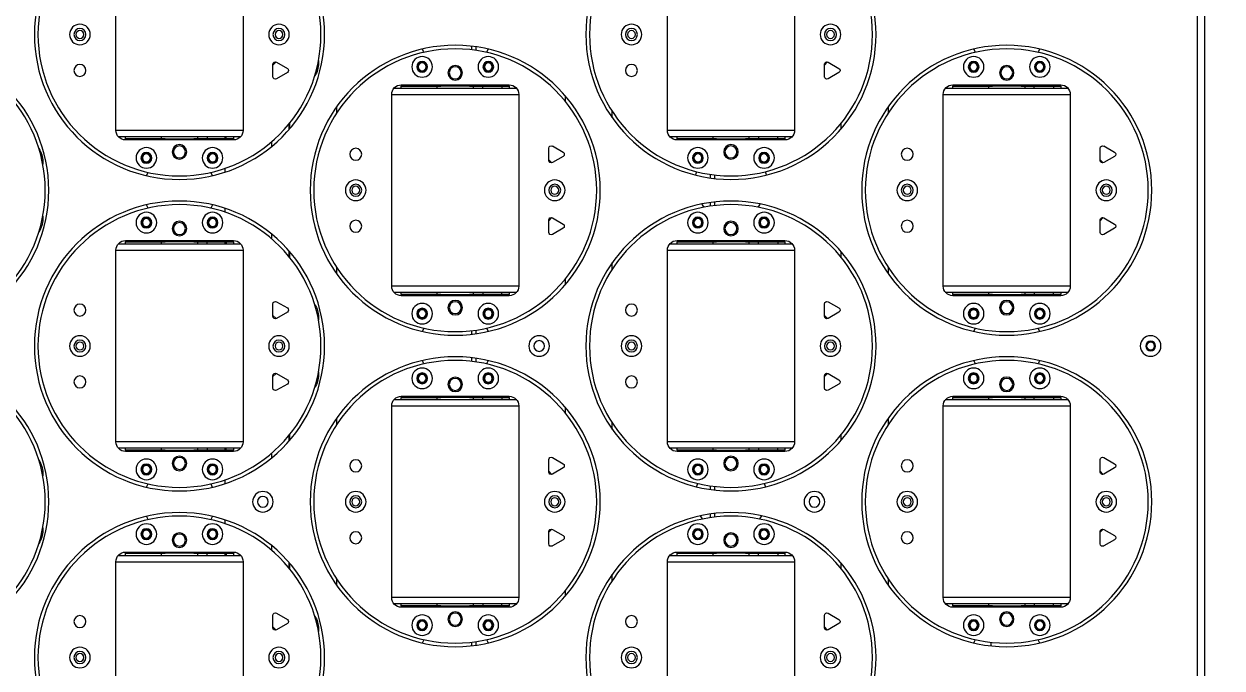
# Model space of a CAD drawing. Header units: millimetres. Extents: x 845401 to 948039, y 511594 to 550263.
# Drawn here: x 904282.8 to 904782.4, y 531677.4 to 531946.2 of the extents above; entities that cross this region are included whole.
import ezdxf

# ---------------------------------------------------------------- set-up
doc = ezdxf.new("R2010")
doc.units = ezdxf.units.MM
doc.layers.add('00', color=7, linetype='Continuous')
doc.layers.add('A-剖-0.10mm.......SECT-L01', color=255, linetype='Continuous', lineweight=18)
doc.layers.add('物流设备', color=7, linetype='Continuous', lineweight=5)

# ---------------------------------------------------------------- blocks, each defined once
blk = doc.blocks.new('*U100543')
at = {"color": 1}
blk.add_lwpolyline([(0, -630), (3500, -630), (3500, 630), (0, 630)], close=True, dxfattribs=at)
at = {"color": 4}
blk.add_lwpolyline([(0, -600), (3500, -600), (3500, 600), (0, 600)], close=True, dxfattribs=at)
for tag, p in [('设备编号', (485.24, 55.29)), ('设备高度', (489.75, -155.56))]:
    blk.add_attdef(tag, p, '', height=100)
at = {"flags": 1}
blk.add_attdef('设备类型', (12864.65, -37.08), '', height=100, dxfattribs=at)
blk = doc.blocks.new('1260包胶摆轮')
at = {"color": 7, "linetype": 'Continuous', "lineweight": 25}
for p, q in [((4843148.78, 877889.9), (4843148.78, 879143.7)), ((4843151.88, 877890.51), (4843151.88, 879143.09)), ((4842697.88, 878816.8), (4842697.88, 878736.8)), ((4842750.88, 878736.8), (4842750.88, 878816.8)), ((4842927.88, 878816.8), (4842927.88, 878736.8)), ((4842980.88, 878736.8), (4842980.88, 878816.8)), ((4842846.16, 878770.41), (4842846.16, 878771.92)), ((4843062.88, 878771.95), (4843062.88, 878770.44)), ((4842763.38, 878764.05), (4842764.64, 878765.36)), ((4842763.38, 878764.4), (4842763.38, 878759.2)), ((4842769.38, 878762.66), (4842764.88, 878765.26)), ((4842782.38, 878764.8), (4842782.38, 878765.96)), ((4842993.38, 878764.05), (4842994.64, 878765.36)), ((4842993.38, 878764.4), (4842993.38, 878759.2)), ((4842999.38, 878762.66), (4842994.88, 878765.26)), ((4842764.88, 878758.33), (4842769.38, 878760.93)), ((4842994.88, 878758.33), (4842999.38, 878760.93)), ((4842813.76, 878754.3), (4842865.01, 878754.3)), ((4842861.88, 878755.8), (4842816.88, 878755.8)), ((4842816.88, 878755.3), (4842816.88, 878755.8)), ((4842831.63, 878755.3), (4842816.88, 878755.3)), ((4842816.88, 878755.3), (4842816.88, 878754.3)), ((4842831.63, 878755.8), (4842831.63, 878755.3)), ((4842832.22, 878755.3), (4842831.63, 878755.3)), ((4842831.88, 878755.3), (4842831.88, 878754.3)), ((4842832.8, 878755.3), (4842832.22, 878755.3)), ((4842833.38, 878755.3), (4842832.8, 878755.3)), ((4842833.38, 878755.8), (4842833.38, 878755.3)), ((4842833.38, 878755.3), (4842845.38, 878755.3)), ((4842845.38, 878755.3), (4842845.38, 878755.8)), ((4842845.97, 878755.3), (4842845.38, 878755.3)), ((4842846.55, 878755.3), (4842845.97, 878755.3)), ((4842847.13, 878755.3), (4842846.55, 878755.3)), ((4842846.88, 878754.3), (4842846.88, 878755.3)), ((4842847.13, 878755.3), (4842847.13, 878755.8)), ((4842861.88, 878755.3), (4842847.13, 878755.3)), ((4842850.88, 878754.3), (4842850.88, 878755.3)), ((4842858.88, 878755.3), (4842858.88, 878754.3)), ((4842861.88, 878755.8), (4842861.88, 878755.3)), ((4842861.88, 878754.3), (4842861.88, 878755.3)), ((4843043.76, 878754.3), (4843095.01, 878754.3)), ((4843091.88, 878755.8), (4843046.88, 878755.8)), ((4843046.88, 878755.3), (4843046.88, 878755.8)), ((4843061.63, 878755.3), (4843046.88, 878755.3)), ((4843046.88, 878755.3), (4843046.88, 878754.3)), ((4843061.63, 878755.8), (4843061.63, 878755.3)), ((4843062.22, 878755.3), (4843061.63, 878755.3)), ((4843061.88, 878755.3), (4843061.88, 878754.3)), ((4843062.8, 878755.3), (4843062.22, 878755.3)), ((4843063.38, 878755.3), (4843062.8, 878755.3)), ((4843063.38, 878755.8), (4843063.38, 878755.3)), ((4843063.38, 878755.3), (4843075.38, 878755.3)), ((4843075.38, 878755.3), (4843075.38, 878755.8)), ((4843075.97, 878755.3), (4843075.38, 878755.3)), ((4843076.55, 878755.3), (4843075.97, 878755.3)), ((4843077.13, 878755.3), (4843076.55, 878755.3)), ((4843076.88, 878754.3), (4843076.88, 878755.3)), ((4843077.13, 878755.3), (4843077.13, 878755.8)), ((4843091.88, 878755.3), (4843077.13, 878755.3)), ((4843080.88, 878754.3), (4843080.88, 878755.3)), ((4843088.88, 878755.3), (4843088.88, 878754.3)), ((4843091.88, 878755.8), (4843091.88, 878755.3)), ((4843091.88, 878754.3), (4843091.88, 878755.3)), ((4842812.88, 878751.8), (4842812.88, 878671.8)), ((4842865.88, 878671.8), (4842865.88, 878751.8)), ((4842885.38, 878751.1), (4842885.38, 878748.74)), ((4843042.88, 878751.8), (4843042.88, 878671.8)), ((4843095.88, 878671.8), (4843095.88, 878751.8)), ((4842789.88, 878743.9), (4842789.88, 878746.58)), ((4842904.88, 878744.69), (4842904.88, 878742.01)), ((4843019.88, 878743.9), (4843019.88, 878746.58)), ((4842770.38, 878739.85), (4842770.38, 878737.5)), ((4843000.38, 878739.85), (4843000.38, 878737.5)), ((4842750.01, 878734.3), (4842698.76, 878734.3)), ((4842701.88, 878734.3), (4842701.88, 878733.3)), ((4842701.88, 878733.3), (4842716.63, 878733.3)), ((4842701.88, 878732.8), (4842701.88, 878733.3)), ((4842716.63, 878733.3), (4842716.63, 878732.8)), ((4842716.63, 878733.3), (4842717.22, 878733.3)), ((4842716.88, 878734.3), (4842716.88, 878733.3)), ((4842717.22, 878733.3), (4842717.8, 878733.3)), ((4842717.8, 878733.3), (4842718.38, 878733.3)), ((4842730.38, 878733.3), (4842718.38, 878733.3)), ((4842718.38, 878733.3), (4842718.38, 878732.8)), ((4842730.38, 878732.8), (4842730.38, 878733.3)), ((4842730.38, 878733.3), (4842730.97, 878733.3)), ((4842730.97, 878733.3), (4842731.55, 878733.3)), ((4842731.55, 878733.3), (4842732.13, 878733.3)), ((4842731.88, 878733.3), (4842731.88, 878734.3)), ((4842732.13, 878732.8), (4842732.13, 878733.3)), ((4842732.13, 878733.3), (4842746.88, 878733.3)), ((4842735.88, 878734.3), (4842735.88, 878733.3)), ((4842743.38, 878734.3), (4842743.38, 878733.3)), ((4842743.88, 878733.3), (4842743.88, 878734.3)), ((4842746.88, 878733.3), (4842746.88, 878734.3)), ((4842746.88, 878733.3), (4842746.88, 878732.8)), ((4842980.01, 878734.3), (4842928.76, 878734.3)), ((4842931.88, 878734.3), (4842931.88, 878733.3)), ((4842931.88, 878732.8), (4842931.88, 878733.3)), ((4842931.88, 878733.3), (4842946.63, 878733.3)), ((4842946.63, 878733.3), (4842946.63, 878732.8)), ((4842946.63, 878733.3), (4842947.22, 878733.3)), ((4842946.88, 878734.3), (4842946.88, 878733.3)), ((4842947.22, 878733.3), (4842947.8, 878733.3)), ((4842947.8, 878733.3), (4842948.38, 878733.3)), ((4842960.38, 878733.3), (4842948.38, 878733.3)), ((4842948.38, 878733.3), (4842948.38, 878732.8)), ((4842960.38, 878732.8), (4842960.38, 878733.3)), ((4842960.38, 878733.3), (4842960.97, 878733.3)), ((4842960.97, 878733.3), (4842961.55, 878733.3)), ((4842961.55, 878733.3), (4842962.13, 878733.3)), ((4842961.88, 878733.3), (4842961.88, 878734.3)), ((4842962.13, 878732.8), (4842962.13, 878733.3)), ((4842962.13, 878733.3), (4842976.88, 878733.3)), ((4842965.88, 878734.3), (4842965.88, 878733.3)), ((4842973.88, 878733.3), (4842973.88, 878734.3)), ((4842976.88, 878733.3), (4842976.88, 878734.3)), ((4842976.88, 878733.3), (4842976.88, 878732.8)), ((4842701.88, 878732.8), (4842746.88, 878732.8)), ((4842762.88, 878732.09), (4842762.88, 878730.13)), ((4842878.38, 878729.4), (4842878.38, 878724.2)), ((4842884.38, 878727.66), (4842879.88, 878730.26)), ((4842931.88, 878732.8), (4842976.88, 878732.8)), ((4843108.38, 878729.4), (4843108.38, 878724.2)), ((4843114.38, 878727.66), (4843109.88, 878730.26)), ((4842667.38, 878722.63), (4842667.38, 878723.8)), ((4842879.64, 878723.23), (4842878.38, 878724.54)), ((4842879.88, 878723.33), (4842884.38, 878725.93)), ((4843109.64, 878723.23), (4843108.38, 878724.54)), ((4843109.88, 878723.33), (4843114.38, 878725.93)), ((4842743.38, 878720.94), (4842743.38, 878719.36)), ((4842947.66, 878718.18), (4842947.66, 878716.67)), ((4842743.38, 878704.24), (4842743.38, 878702.66)), ((4842939.99, 878705.56), (4842940.49, 878704.14)), ((4842947.66, 878706.92), (4842947.66, 878705.41)), ((4842968.28, 878704.14), (4842968.77, 878705.56)), ((4842667.38, 878699.8), (4842667.38, 878700.96)), ((4842878.38, 878699.05), (4842879.64, 878700.36)), ((4842878.38, 878699.4), (4842878.38, 878694.2)), ((4842884.38, 878697.66), (4842879.88, 878700.26)), ((4843108.38, 878699.05), (4843109.64, 878700.36)), ((4843108.38, 878699.4), (4843108.38, 878694.2)), ((4843114.38, 878697.66), (4843109.88, 878700.26)), ((4842762.88, 878693.47), (4842762.88, 878691.51)), ((4842879.88, 878693.33), (4842884.38, 878695.93)), ((4843109.88, 878693.33), (4843114.38, 878695.93)), ((4842698.76, 878689.3), (4842750.01, 878689.3)), ((4842746.88, 878690.8), (4842701.88, 878690.8)), ((4842701.88, 878690.3), (4842701.88, 878690.8)), ((4842716.63, 878690.3), (4842701.88, 878690.3)), ((4842701.88, 878690.3), (4842701.88, 878689.3)), ((4842716.63, 878690.8), (4842716.63, 878690.3)), ((4842717.22, 878690.3), (4842716.63, 878690.3)), ((4842716.88, 878690.3), (4842716.88, 878689.3)), ((4842717.8, 878690.3), (4842717.22, 878690.3)), ((4842718.38, 878690.3), (4842717.8, 878690.3)), ((4842718.38, 878690.8), (4842718.38, 878690.3)), ((4842718.38, 878690.3), (4842730.38, 878690.3)), ((4842730.38, 878690.3), (4842730.38, 878690.8)), ((4842730.97, 878690.3), (4842730.38, 878690.3)), ((4842731.55, 878690.3), (4842730.97, 878690.3)), ((4842732.13, 878690.3), (4842731.55, 878690.3)), ((4842731.88, 878689.3), (4842731.88, 878690.3)), ((4842732.13, 878690.3), (4842732.13, 878690.8)), ((4842746.88, 878690.3), (4842732.13, 878690.3)), ((4842735.88, 878689.3), (4842735.88, 878690.3)), ((4842743.38, 878690.3), (4842743.38, 878689.3)), ((4842743.88, 878690.3), (4842743.88, 878689.3)), ((4842746.88, 878690.8), (4842746.88, 878690.3)), ((4842746.88, 878689.3), (4842746.88, 878690.3)), ((4842928.76, 878689.3), (4842980.01, 878689.3)), ((4842976.88, 878690.8), (4842931.88, 878690.8)), ((4842931.88, 878690.3), (4842931.88, 878690.8)), ((4842946.63, 878690.3), (4842931.88, 878690.3)), ((4842931.88, 878690.3), (4842931.88, 878689.3)), ((4842946.63, 878690.8), (4842946.63, 878690.3)), ((4842947.22, 878690.3), (4842946.63, 878690.3)), ((4842946.88, 878690.3), (4842946.88, 878689.3)), ((4842947.8, 878690.3), (4842947.22, 878690.3)), ((4842948.38, 878690.3), (4842947.8, 878690.3)), ((4842948.38, 878690.8), (4842948.38, 878690.3)), ((4842948.38, 878690.3), (4842960.38, 878690.3)), ((4842960.38, 878690.3), (4842960.38, 878690.8)), ((4842960.97, 878690.3), (4842960.38, 878690.3)), ((4842961.55, 878690.3), (4842960.97, 878690.3)), ((4842962.13, 878690.3), (4842961.55, 878690.3)), ((4842961.88, 878689.3), (4842961.88, 878690.3)), ((4842962.13, 878690.3), (4842962.13, 878690.8)), ((4842976.88, 878690.3), (4842962.13, 878690.3)), ((4842965.88, 878689.3), (4842965.88, 878690.3)), ((4842973.88, 878690.3), (4842973.88, 878689.3)), ((4842976.88, 878690.8), (4842976.88, 878690.3)), ((4842976.88, 878689.3), (4842976.88, 878690.3)), ((4842697.88, 878686.8), (4842697.88, 878606.8)), ((4842750.88, 878606.8), (4842750.88, 878686.8)), ((4842770.38, 878686.1), (4842770.38, 878683.74)), ((4842927.88, 878686.8), (4842927.88, 878606.8)), ((4842980.88, 878606.8), (4842980.88, 878686.8)), ((4843000.38, 878686.1), (4843000.38, 878683.74)), ((4842789.88, 878677.01), (4842789.88, 878679.69)), ((4842904.88, 878681.58), (4842904.88, 878678.9)), ((4843019.88, 878677.01), (4843019.88, 878679.69)), ((4842885.38, 878674.85), (4842885.38, 878672.5)), ((4842865.01, 878669.3), (4842813.76, 878669.3)), ((4842816.88, 878669.3), (4842816.88, 878668.3)), ((4842816.88, 878667.8), (4842816.88, 878668.3)), ((4842816.88, 878668.3), (4842831.63, 878668.3)), ((4842831.63, 878668.3), (4842831.63, 878667.8)), ((4842831.63, 878668.3), (4842832.22, 878668.3)), ((4842831.88, 878669.3), (4842831.88, 878668.3)), ((4842832.22, 878668.3), (4842832.8, 878668.3)), ((4842832.8, 878668.3), (4842833.38, 878668.3)), ((4842845.38, 878668.3), (4842833.38, 878668.3)), ((4842833.38, 878668.3), (4842833.38, 878667.8)), ((4842845.38, 878667.8), (4842845.38, 878668.3)), ((4842845.38, 878668.3), (4842845.97, 878668.3)), ((4842845.97, 878668.3), (4842846.55, 878668.3)), ((4842846.55, 878668.3), (4842847.13, 878668.3)), ((4842846.88, 878668.3), (4842846.88, 878669.3)), ((4842847.13, 878667.8), (4842847.13, 878668.3)), ((4842847.13, 878668.3), (4842861.88, 878668.3)), ((4842850.88, 878669.3), (4842850.88, 878668.3)), ((4842858.88, 878668.3), (4842858.88, 878669.3)), ((4842861.88, 878668.3), (4842861.88, 878669.3)), ((4842861.88, 878668.3), (4842861.88, 878667.8)), ((4843095.01, 878669.3), (4843043.76, 878669.3)), ((4843046.88, 878669.3), (4843046.88, 878668.3)), ((4843046.88, 878667.8), (4843046.88, 878668.3)), ((4843046.88, 878668.3), (4843061.63, 878668.3)), ((4843061.63, 878668.3), (4843061.63, 878667.8)), ((4843061.63, 878668.3), (4843062.22, 878668.3)), ((4843061.88, 878669.3), (4843061.88, 878668.3)), ((4843062.22, 878668.3), (4843062.8, 878668.3)), ((4843062.8, 878668.3), (4843063.38, 878668.3)), ((4843075.38, 878668.3), (4843063.38, 878668.3)), ((4843063.38, 878668.3), (4843063.38, 878667.8)), ((4843075.38, 878667.8), (4843075.38, 878668.3)), ((4843075.38, 878668.3), (4843075.97, 878668.3)), ((4843075.97, 878668.3), (4843076.55, 878668.3)), ((4843076.55, 878668.3), (4843077.13, 878668.3)), ((4843076.88, 878668.3), (4843076.88, 878669.3)), ((4843077.13, 878668.3), (4843091.88, 878668.3)), ((4843077.13, 878667.8), (4843077.13, 878668.3)), ((4843080.88, 878669.3), (4843080.88, 878668.3)), ((4843088.88, 878668.3), (4843088.88, 878669.3)), ((4843091.88, 878668.3), (4843091.88, 878669.3)), ((4843091.88, 878668.3), (4843091.88, 878667.8)), ((4842763.38, 878664.4), (4842763.38, 878659.2)), ((4842769.38, 878662.66), (4842764.88, 878665.26)), ((4842816.88, 878667.8), (4842861.88, 878667.8)), ((4842993.38, 878664.4), (4842993.38, 878659.2)), ((4842999.38, 878662.66), (4842994.88, 878665.26)), ((4843046.88, 878667.8), (4843091.88, 878667.8)), ((4842764.64, 878658.23), (4842763.38, 878659.54)), ((4842764.88, 878658.33), (4842769.38, 878660.93)), ((4842782.38, 878657.63), (4842782.38, 878658.8)), ((4842994.64, 878658.23), (4842993.38, 878659.54)), ((4842994.88, 878658.33), (4842999.38, 878660.93)), ((4842846.16, 878651.68), (4842846.16, 878653.19)), ((4842846.16, 878640.41), (4842846.16, 878641.92)), ((4842763.38, 878634.05), (4842764.64, 878635.36)), ((4842763.38, 878634.4), (4842763.38, 878629.2)), ((4842769.38, 878632.66), (4842764.88, 878635.26)), ((4842782.38, 878634.8), (4842782.38, 878635.96)), ((4842993.38, 878634.05), (4842994.64, 878635.36)), ((4842993.38, 878634.4), (4842993.38, 878629.2)), ((4842999.38, 878632.66), (4842994.88, 878635.26)), ((4842764.88, 878628.33), (4842769.38, 878630.93)), ((4842994.88, 878628.33), (4842999.38, 878630.93)), ((4842813.76, 878624.3), (4842865.01, 878624.3)), ((4842861.88, 878625.8), (4842816.88, 878625.8)), ((4842816.88, 878625.3), (4842816.88, 878625.8)), ((4842831.63, 878625.3), (4842816.88, 878625.3)), ((4842816.88, 878625.3), (4842816.88, 878624.3)), ((4842831.63, 878625.8), (4842831.63, 878625.3)), ((4842832.22, 878625.3), (4842831.63, 878625.3)), ((4842831.88, 878625.3), (4842831.88, 878624.3)), ((4842832.8, 878625.3), (4842832.22, 878625.3)), ((4842833.38, 878625.3), (4842832.8, 878625.3)), ((4842833.38, 878625.8), (4842833.38, 878625.3)), ((4842833.38, 878625.3), (4842845.38, 878625.3)), ((4842845.38, 878625.3), (4842845.38, 878625.8)), ((4842845.97, 878625.3), (4842845.38, 878625.3)), ((4842846.55, 878625.3), (4842845.97, 878625.3)), ((4842847.13, 878625.3), (4842846.55, 878625.3)), ((4842846.88, 878624.3), (4842846.88, 878625.3)), ((4842847.13, 878625.3), (4842847.13, 878625.8)), ((4842861.88, 878625.3), (4842847.13, 878625.3)), ((4842850.88, 878624.3), (4842850.88, 878625.3)), ((4842858.88, 878625.3), (4842858.88, 878624.3)), ((4842861.88, 878625.8), (4842861.88, 878625.3)), ((4842861.88, 878624.3), (4842861.88, 878625.3)), ((4843043.76, 878624.3), (4843095.01, 878624.3)), ((4843091.88, 878625.8), (4843046.88, 878625.8)), ((4843046.88, 878625.3), (4843046.88, 878625.8)), ((4843061.63, 878625.3), (4843046.88, 878625.3)), ((4843046.88, 878625.3), (4843046.88, 878624.3)), ((4843061.63, 878625.8), (4843061.63, 878625.3)), ((4843062.22, 878625.3), (4843061.63, 878625.3)), ((4843061.88, 878625.3), (4843061.88, 878624.3)), ((4843062.8, 878625.3), (4843062.22, 878625.3)), ((4843063.38, 878625.3), (4843062.8, 878625.3)), ((4843063.38, 878625.8), (4843063.38, 878625.3)), ((4843063.38, 878625.3), (4843075.38, 878625.3)), ((4843075.38, 878625.3), (4843075.38, 878625.8)), ((4843075.97, 878625.3), (4843075.38, 878625.3)), ((4843076.55, 878625.3), (4843075.97, 878625.3)), ((4843077.13, 878625.3), (4843076.55, 878625.3)), ((4843076.88, 878624.3), (4843076.88, 878625.3)), ((4843077.13, 878625.3), (4843077.13, 878625.8)), ((4843091.88, 878625.3), (4843077.13, 878625.3)), ((4843080.88, 878624.3), (4843080.88, 878625.3)), ((4843088.88, 878625.3), (4843088.88, 878624.3)), ((4843091.88, 878625.8), (4843091.88, 878625.3)), ((4843091.88, 878624.3), (4843091.88, 878625.3)), ((4842812.88, 878621.8), (4842812.88, 878541.8)), ((4842865.88, 878541.8), (4842865.88, 878621.8)), ((4842885.38, 878621.1), (4842885.38, 878618.74)), ((4843042.88, 878621.8), (4843042.88, 878541.8)), ((4843095.88, 878541.8), (4843095.88, 878621.8)), ((4842789.88, 878613.9), (4842789.88, 878616.58)), ((4842904.88, 878614.69), (4842904.88, 878612.01)), ((4843019.88, 878613.9), (4843019.88, 878616.58)), ((4842770.38, 878609.85), (4842770.38, 878607.5)), ((4843000.38, 878609.85), (4843000.38, 878607.5)), ((4842750.01, 878604.3), (4842698.76, 878604.3)), ((4842701.88, 878604.3), (4842701.88, 878603.3)), ((4842701.88, 878602.8), (4842701.88, 878603.3)), ((4842701.88, 878603.3), (4842716.63, 878603.3)), ((4842716.63, 878603.3), (4842716.63, 878602.8)), ((4842716.63, 878603.3), (4842717.22, 878603.3)), ((4842716.88, 878604.3), (4842716.88, 878603.3)), ((4842717.22, 878603.3), (4842717.8, 878603.3)), ((4842717.8, 878603.3), (4842718.38, 878603.3)), ((4842730.38, 878603.3), (4842718.38, 878603.3)), ((4842718.38, 878603.3), (4842718.38, 878602.8)), ((4842730.38, 878602.8), (4842730.38, 878603.3)), ((4842730.38, 878603.3), (4842730.97, 878603.3)), ((4842730.97, 878603.3), (4842731.55, 878603.3)), ((4842731.55, 878603.3), (4842732.13, 878603.3)), ((4842731.88, 878603.3), (4842731.88, 878604.3)), ((4842732.13, 878602.8), (4842732.13, 878603.3)), ((4842732.13, 878603.3), (4842746.88, 878603.3)), ((4842735.88, 878604.3), (4842735.88, 878603.3)), ((4842743.38, 878604.3), (4842743.38, 878603.3)), ((4842743.88, 878603.3), (4842743.88, 878604.3)), ((4842746.88, 878603.3), (4842746.88, 878604.3)), ((4842746.88, 878603.3), (4842746.88, 878602.8)), ((4842980.01, 878604.3), (4842928.76, 878604.3)), ((4842931.88, 878604.3), (4842931.88, 878603.3)), ((4842931.88, 878602.8), (4842931.88, 878603.3)), ((4842931.88, 878603.3), (4842946.63, 878603.3)), ((4842946.63, 878603.3), (4842946.63, 878602.8)), ((4842946.63, 878603.3), (4842947.22, 878603.3)), ((4842946.88, 878604.3), (4842946.88, 878603.3)), ((4842947.22, 878603.3), (4842947.8, 878603.3)), ((4842947.8, 878603.3), (4842948.38, 878603.3)), ((4842960.38, 878603.3), (4842948.38, 878603.3)), ((4842948.38, 878603.3), (4842948.38, 878602.8)), ((4842960.38, 878602.8), (4842960.38, 878603.3)), ((4842960.38, 878603.3), (4842960.97, 878603.3)), ((4842960.97, 878603.3), (4842961.55, 878603.3)), ((4842961.55, 878603.3), (4842962.13, 878603.3)), ((4842961.88, 878603.3), (4842961.88, 878604.3)), ((4842962.13, 878603.3), (4842976.88, 878603.3)), ((4842962.13, 878602.8), (4842962.13, 878603.3)), ((4842965.88, 878604.3), (4842965.88, 878603.3)), ((4842973.88, 878603.3), (4842973.88, 878604.3)), ((4842976.88, 878603.3), (4842976.88, 878604.3)), ((4842976.88, 878603.3), (4842976.88, 878602.8)), ((4842701.88, 878602.8), (4842746.88, 878602.8)), ((4842762.88, 878602.09), (4842762.88, 878600.13)), ((4842878.38, 878599.4), (4842878.38, 878594.2)), ((4842884.38, 878597.66), (4842879.88, 878600.26)), ((4842931.88, 878602.8), (4842976.88, 878602.8)), ((4843108.38, 878599.4), (4843108.38, 878594.2)), ((4843114.38, 878597.66), (4843109.88, 878600.26)), ((4842667.38, 878592.63), (4842667.38, 878593.8)), ((4842879.64, 878593.23), (4842878.38, 878594.54)), ((4842879.88, 878593.33), (4842884.38, 878595.93)), ((4843109.64, 878593.23), (4843108.38, 878594.54)), ((4843109.88, 878593.33), (4843114.38, 878595.93)), ((4842743.38, 878590.94), (4842743.38, 878589.36)), ((4842947.66, 878588.18), (4842947.66, 878586.67)), ((4842743.38, 878574.24), (4842743.38, 878572.66)), ((4842947.66, 878576.92), (4842947.66, 878575.41)), ((4842667.38, 878569.8), (4842667.38, 878570.96)), ((4842878.38, 878569.05), (4842879.64, 878570.36)), ((4842878.38, 878569.4), (4842878.38, 878564.2)), ((4842884.38, 878567.66), (4842879.88, 878570.26)), ((4843108.38, 878569.05), (4843109.64, 878570.36)), ((4843108.38, 878569.4), (4843108.38, 878564.2)), ((4843114.38, 878567.66), (4843109.88, 878570.26)), ((4842762.88, 878563.47), (4842762.88, 878561.51)), ((4842879.88, 878563.33), (4842884.38, 878565.93)), ((4843109.88, 878563.33), (4843114.38, 878565.93)), ((4842698.76, 878559.3), (4842750.01, 878559.3)), ((4842746.88, 878560.8), (4842701.88, 878560.8)), ((4842701.88, 878560.3), (4842701.88, 878560.8)), ((4842716.63, 878560.3), (4842701.88, 878560.3)), ((4842701.88, 878560.3), (4842701.88, 878559.3)), ((4842716.63, 878560.8), (4842716.63, 878560.3)), ((4842717.22, 878560.3), (4842716.63, 878560.3)), ((4842716.88, 878560.3), (4842716.88, 878559.3)), ((4842717.8, 878560.3), (4842717.22, 878560.3)), ((4842718.38, 878560.3), (4842717.8, 878560.3)), ((4842718.38, 878560.8), (4842718.38, 878560.3)), ((4842718.38, 878560.3), (4842730.38, 878560.3)), ((4842730.38, 878560.3), (4842730.38, 878560.8)), ((4842730.97, 878560.3), (4842730.38, 878560.3)), ((4842731.55, 878560.3), (4842730.97, 878560.3)), ((4842732.13, 878560.3), (4842731.55, 878560.3)), ((4842731.88, 878559.3), (4842731.88, 878560.3)), ((4842732.13, 878560.3), (4842732.13, 878560.8)), ((4842746.88, 878560.3), (4842732.13, 878560.3)), ((4842735.88, 878559.3), (4842735.88, 878560.3)), ((4842743.38, 878560.3), (4842743.38, 878559.3)), ((4842743.88, 878560.3), (4842743.88, 878559.3)), ((4842746.88, 878560.8), (4842746.88, 878560.3)), ((4842746.88, 878559.3), (4842746.88, 878560.3)), ((4842928.76, 878559.3), (4842980.01, 878559.3)), ((4842976.88, 878560.8), (4842931.88, 878560.8)), ((4842931.88, 878560.3), (4842931.88, 878560.8)), ((4842946.63, 878560.3), (4842931.88, 878560.3)), ((4842931.88, 878560.3), (4842931.88, 878559.3)), ((4842946.63, 878560.8), (4842946.63, 878560.3)), ((4842947.22, 878560.3), (4842946.63, 878560.3)), ((4842946.88, 878560.3), (4842946.88, 878559.3)), ((4842947.8, 878560.3), (4842947.22, 878560.3)), ((4842948.38, 878560.3), (4842947.8, 878560.3)), ((4842948.38, 878560.8), (4842948.38, 878560.3)), ((4842948.38, 878560.3), (4842960.38, 878560.3)), ((4842960.38, 878560.3), (4842960.38, 878560.8)), ((4842960.97, 878560.3), (4842960.38, 878560.3)), ((4842961.55, 878560.3), (4842960.97, 878560.3)), ((4842962.13, 878560.3), (4842961.55, 878560.3)), ((4842961.88, 878559.3), (4842961.88, 878560.3)), ((4842962.13, 878560.3), (4842962.13, 878560.8)), ((4842976.88, 878560.3), (4842962.13, 878560.3)), ((4842965.88, 878559.3), (4842965.88, 878560.3)), ((4842973.88, 878560.3), (4842973.88, 878559.3)), ((4842976.88, 878560.8), (4842976.88, 878560.3)), ((4842976.88, 878559.3), (4842976.88, 878560.3)), ((4842697.88, 878556.8), (4842697.88, 878476.8)), ((4842750.88, 878476.8), (4842750.88, 878556.8)), ((4842770.38, 878556.1), (4842770.38, 878553.74)), ((4842927.88, 878556.8), (4842927.88, 878476.8)), ((4842980.88, 878476.8), (4842980.88, 878556.8)), ((4843000.38, 878556.1), (4843000.38, 878553.74)), ((4842789.88, 878547.01), (4842789.88, 878549.69)), ((4842904.88, 878551.58), (4842904.88, 878548.9)), ((4843019.88, 878547.01), (4843019.88, 878549.69)), ((4842885.38, 878544.85), (4842885.38, 878542.5)), ((4842865.01, 878539.3), (4842813.76, 878539.3)), ((4842816.88, 878539.3), (4842816.88, 878538.3)), ((4842816.88, 878537.8), (4842816.88, 878538.3)), ((4842816.88, 878538.3), (4842831.63, 878538.3)), ((4842831.63, 878538.3), (4842831.63, 878537.8)), ((4842831.63, 878538.3), (4842832.22, 878538.3)), ((4842831.88, 878539.3), (4842831.88, 878538.3)), ((4842832.22, 878538.3), (4842832.8, 878538.3)), ((4842832.8, 878538.3), (4842833.38, 878538.3)), ((4842845.38, 878538.3), (4842833.38, 878538.3)), ((4842833.38, 878538.3), (4842833.38, 878537.8)), ((4842845.38, 878537.8), (4842845.38, 878538.3)), ((4842845.38, 878538.3), (4842845.97, 878538.3)), ((4842845.97, 878538.3), (4842846.55, 878538.3)), ((4842846.55, 878538.3), (4842847.13, 878538.3)), ((4842846.88, 878538.3), (4842846.88, 878539.3)), ((4842847.13, 878538.3), (4842861.88, 878538.3)), ((4842847.13, 878537.8), (4842847.13, 878538.3)), ((4842850.88, 878539.3), (4842850.88, 878538.3)), ((4842858.88, 878538.3), (4842858.88, 878539.3)), ((4842861.88, 878538.3), (4842861.88, 878539.3)), ((4842861.88, 878538.3), (4842861.88, 878537.8)), ((4843095.01, 878539.3), (4843043.76, 878539.3)), ((4843046.88, 878539.3), (4843046.88, 878538.3)), ((4843046.88, 878537.8), (4843046.88, 878538.3)), ((4843046.88, 878538.3), (4843061.63, 878538.3)), ((4843061.63, 878538.3), (4843061.63, 878537.8)), ((4843061.63, 878538.3), (4843062.22, 878538.3)), ((4843061.88, 878539.3), (4843061.88, 878538.3)), ((4843062.22, 878538.3), (4843062.8, 878538.3)), ((4843062.8, 878538.3), (4843063.38, 878538.3)), ((4843075.38, 878538.3), (4843063.38, 878538.3)), ((4843063.38, 878538.3), (4843063.38, 878537.8)), ((4843075.38, 878537.8), (4843075.38, 878538.3)), ((4843075.38, 878538.3), (4843075.97, 878538.3)), ((4843075.97, 878538.3), (4843076.55, 878538.3)), ((4843076.55, 878538.3), (4843077.13, 878538.3)), ((4843076.88, 878538.3), (4843076.88, 878539.3)), ((4843077.13, 878538.3), (4843091.88, 878538.3)), ((4843077.13, 878537.8), (4843077.13, 878538.3)), ((4843080.88, 878539.3), (4843080.88, 878538.3)), ((4843088.88, 878538.3), (4843088.88, 878539.3)), ((4843091.88, 878538.3), (4843091.88, 878539.3)), ((4843091.88, 878538.3), (4843091.88, 878537.8)), ((4842763.38, 878534.4), (4842763.38, 878529.2)), ((4842769.38, 878532.66), (4842764.88, 878535.26)), ((4842816.88, 878537.8), (4842861.88, 878537.8)), ((4842993.38, 878534.4), (4842993.38, 878529.2)), ((4842999.38, 878532.66), (4842994.88, 878535.26)), ((4843046.88, 878537.8), (4843091.88, 878537.8)), ((4842764.64, 878528.23), (4842763.38, 878529.54)), ((4842764.88, 878528.33), (4842769.38, 878530.93)), ((4842782.38, 878527.63), (4842782.38, 878528.8)), ((4842994.64, 878528.23), (4842993.38, 878529.54)), ((4842994.88, 878528.33), (4842999.38, 878530.93)), ((4842846.16, 878521.68), (4842846.16, 878523.19))]:
    blk.add_line(p, q, dxfattribs=at)
at = {"color": 8, "linetype": 'Continuous', "lineweight": 25}
for p, q in [((4842848.16, 878771.66), (4842848.16, 878770.14)), ((4842832.22, 878755.8), (4842832.22, 878755.3)), ((4842832.8, 878755.3), (4842832.8, 878755.8)), ((4842845.97, 878755.8), (4842845.97, 878755.3)), ((4842846.55, 878755.3), (4842846.55, 878755.8)), ((4843062.22, 878755.8), (4843062.22, 878755.3)), ((4843062.8, 878755.3), (4843062.8, 878755.8)), ((4843075.97, 878755.8), (4843075.97, 878755.3)), ((4843076.55, 878755.3), (4843076.55, 878755.8)), ((4842865.88, 878751.8), (4842812.88, 878751.8)), ((4843095.88, 878751.8), (4843042.88, 878751.8)), ((4842770.15, 878739.56), (4842770.15, 878737.23)), ((4842697.88, 878736.8), (4842750.88, 878736.8)), ((4842717.22, 878733.3), (4842717.22, 878732.8)), ((4842717.8, 878732.8), (4842717.8, 878733.3)), ((4842730.97, 878733.3), (4842730.97, 878732.8)), ((4842731.55, 878732.8), (4842731.55, 878733.3)), ((4842927.88, 878736.8), (4842980.88, 878736.8)), ((4842947.22, 878733.3), (4842947.22, 878732.8)), ((4842947.8, 878732.8), (4842947.8, 878733.3)), ((4842960.97, 878733.3), (4842960.97, 878732.8)), ((4842961.55, 878732.8), (4842961.55, 878733.3)), ((4842945.66, 878716.93), (4842945.66, 878718.45)), ((4842945.66, 878705.15), (4842945.66, 878706.67)), ((4842717.22, 878690.8), (4842717.22, 878690.3)), ((4842717.8, 878690.3), (4842717.8, 878690.8)), ((4842730.97, 878690.8), (4842730.97, 878690.3)), ((4842731.55, 878690.3), (4842731.55, 878690.8)), ((4842947.22, 878690.8), (4842947.22, 878690.3)), ((4842947.8, 878690.3), (4842947.8, 878690.8)), ((4842960.97, 878690.8), (4842960.97, 878690.3)), ((4842961.55, 878690.3), (4842961.55, 878690.8)), ((4842750.88, 878686.8), (4842697.88, 878686.8)), ((4842770.15, 878686.37), (4842770.15, 878684.03)), ((4842980.88, 878686.8), (4842927.88, 878686.8)), ((4842812.88, 878671.8), (4842865.88, 878671.8)), ((4842832.22, 878668.3), (4842832.22, 878667.8)), ((4842832.8, 878667.8), (4842832.8, 878668.3)), ((4842845.97, 878668.3), (4842845.97, 878667.8)), ((4842846.55, 878667.8), (4842846.55, 878668.3)), ((4843042.88, 878671.8), (4843095.88, 878671.8)), ((4843062.22, 878668.3), (4843062.22, 878667.8)), ((4843062.8, 878667.8), (4843062.8, 878668.3)), ((4843075.97, 878668.3), (4843075.97, 878667.8)), ((4843076.55, 878667.8), (4843076.55, 878668.3)), ((4842848.16, 878653.45), (4842848.16, 878651.94)), ((4842848.16, 878641.66), (4842848.16, 878640.14)), ((4842832.22, 878625.8), (4842832.22, 878625.3)), ((4842832.8, 878625.3), (4842832.8, 878625.8)), ((4842845.97, 878625.8), (4842845.97, 878625.3)), ((4842846.55, 878625.3), (4842846.55, 878625.8)), ((4843062.22, 878625.8), (4843062.22, 878625.3)), ((4843062.8, 878625.3), (4843062.8, 878625.8)), ((4843075.97, 878625.8), (4843075.97, 878625.3)), ((4843076.55, 878625.3), (4843076.55, 878625.8)), ((4842865.88, 878621.8), (4842812.88, 878621.8)), ((4843095.88, 878621.8), (4843042.88, 878621.8)), ((4842770.15, 878609.56), (4842770.15, 878607.23)), ((4842697.88, 878606.8), (4842750.88, 878606.8)), ((4842717.22, 878603.3), (4842717.22, 878602.8)), ((4842717.8, 878602.8), (4842717.8, 878603.3)), ((4842730.97, 878603.3), (4842730.97, 878602.8)), ((4842731.55, 878602.8), (4842731.55, 878603.3)), ((4842927.88, 878606.8), (4842980.88, 878606.8)), ((4842947.22, 878603.3), (4842947.22, 878602.8)), ((4842947.8, 878602.8), (4842947.8, 878603.3)), ((4842960.97, 878603.3), (4842960.97, 878602.8)), ((4842961.55, 878602.8), (4842961.55, 878603.3)), ((4842945.66, 878586.93), (4842945.66, 878588.45)), ((4842945.66, 878575.15), (4842945.66, 878576.67)), ((4842717.22, 878560.8), (4842717.22, 878560.3)), ((4842717.8, 878560.3), (4842717.8, 878560.8)), ((4842730.97, 878560.8), (4842730.97, 878560.3)), ((4842731.55, 878560.3), (4842731.55, 878560.8)), ((4842947.22, 878560.8), (4842947.22, 878560.3)), ((4842947.8, 878560.3), (4842947.8, 878560.8)), ((4842960.97, 878560.8), (4842960.97, 878560.3)), ((4842961.55, 878560.3), (4842961.55, 878560.8)), ((4842750.88, 878556.8), (4842697.88, 878556.8)), ((4842770.15, 878556.37), (4842770.15, 878554.03)), ((4842980.88, 878556.8), (4842927.88, 878556.8)), ((4842812.88, 878541.8), (4842865.88, 878541.8)), ((4842832.22, 878538.3), (4842832.22, 878537.8)), ((4842832.8, 878537.8), (4842832.8, 878538.3)), ((4842845.97, 878538.3), (4842845.97, 878537.8)), ((4842846.55, 878537.8), (4842846.55, 878538.3)), ((4843042.88, 878541.8), (4843095.88, 878541.8)), ((4843062.22, 878538.3), (4843062.22, 878537.8)), ((4843062.8, 878537.8), (4843062.8, 878538.3)), ((4843075.97, 878538.3), (4843075.97, 878537.8)), ((4843076.55, 878537.8), (4843076.55, 878538.3)), ((4842848.16, 878523.45), (4842848.16, 878521.94))]:
    blk.add_line(p, q, dxfattribs=at)
at = {"color": 7, "linetype": 'Continuous', "lineweight": 25, "flags": 128}
for points in [[(4842825.67, 878770.72), (4842825.7, 878770.66), (4842826.37, 878769.34)], [(4842852.4, 878769.34), (4842853.07, 878770.66), (4842853.1, 878770.72)], [(4843055.67, 878770.72), (4843055.7, 878770.66), (4843056.37, 878769.34)], [(4843082.4, 878769.34), (4843083.07, 878770.66), (4843083.1, 878770.72)], [(4842711.36, 878719.25), (4842711.2, 878718.96), (4842710.67, 878717.87)], [(4842738.1, 878717.87), (4842737.56, 878718.96), (4842737.4, 878719.25)], [(4842942.54, 878719), (4842942.45, 878718.89), (4842941.61, 878717.66)], [(4842967.16, 878717.66), (4842966.31, 878718.89), (4842966.23, 878719)], [(4842710.67, 878705.72), (4842710.69, 878705.66), (4842711.36, 878704.34)], [(4842737.4, 878704.34), (4842738.07, 878705.66), (4842738.1, 878705.72)], [(4842826.37, 878654.25), (4842826.21, 878653.96), (4842825.67, 878652.87)], [(4842853.1, 878652.87), (4842852.56, 878653.96), (4842852.4, 878654.25)], [(4843056.37, 878654.25), (4843056.21, 878653.96), (4843055.67, 878652.87)], [(4843083.1, 878652.87), (4843082.56, 878653.96), (4843082.4, 878654.25)], [(4842825.67, 878640.72), (4842825.7, 878640.66), (4842826.37, 878639.34)], [(4842852.4, 878639.34), (4842853.07, 878640.66), (4842853.1, 878640.72)], [(4843055.67, 878640.72), (4843055.7, 878640.66), (4843056.37, 878639.34)], [(4843082.4, 878639.34), (4843083.07, 878640.66), (4843083.1, 878640.72)], [(4842711.36, 878589.25), (4842711.2, 878588.96), (4842710.67, 878587.87)], [(4842738.1, 878587.87), (4842737.56, 878588.96), (4842737.4, 878589.25)], [(4842943.26, 878588.86), (4842942.45, 878587.89), (4842942.19, 878587.54)], [(4842966.57, 878587.54), (4842966.31, 878587.89), (4842965.51, 878588.86)], [(4842710.67, 878575.72), (4842710.69, 878575.66), (4842711.36, 878574.34)], [(4842737.4, 878574.34), (4842738.07, 878575.66), (4842738.1, 878575.72)], [(4842939.75, 878575.5), (4842939.92, 878574.82), (4842940.15, 878574.06)], [(4842968.61, 878574.06), (4842968.85, 878574.82), (4842969.02, 878575.5)], [(4842826.37, 878524.25), (4842826.21, 878523.96), (4842825.67, 878522.87)], [(4842853.1, 878522.87), (4842852.56, 878523.96), (4842852.4, 878524.25)], [(4843056.37, 878524.25), (4843056.21, 878523.96), (4843055.67, 878522.87)], [(4843083.1, 878522.87), (4843082.56, 878523.96), (4843082.4, 878524.25)]]:
    blk.add_lwpolyline(points, dxfattribs=at)
at = {"color": 7, "linetype": 'Continuous', "lineweight": 25}
for centre, radius in [((4842724.38, 878776.8), 60.5), ((4842724.38, 878776.8), 59), ((4842954.38, 878776.8), 60.5), ((4842954.38, 878776.8), 59), ((4842682.88, 878776.8), 4.3), ((4842682.88, 878776.8), 2.5), ((4842682.88, 878776.8), 1.65), ((4842765.88, 878776.8), 4.3), ((4842765.88, 878776.8), 2.5), ((4842765.88, 878776.8), 1.65), ((4842912.88, 878776.8), 4.3), ((4842912.88, 878776.8), 2.5), ((4842912.88, 878776.8), 1.65), ((4842995.88, 878776.8), 4.3), ((4842995.88, 878776.8), 2.5), ((4842995.88, 878776.8), 1.65), ((4842609.38, 878711.8), 60.5), ((4842609.38, 878711.8), 59), ((4842839.38, 878711.8), 60.5), ((4842839.38, 878711.8), 59), ((4843069.38, 878711.8), 60.5), ((4843069.38, 878711.8), 59), ((4842682.88, 878761.8), 2.5), ((4842825.58, 878763.3), 4.3), ((4842825.58, 878763.3), 2.25), ((4842825.58, 878763.3), 2.03), ((4842825.58, 878763.3), 1.65), ((4842839.38, 878760.8), 3.02), ((4842839.38, 878760.8), 2.5), ((4842853.18, 878763.3), 4.3), ((4842853.18, 878763.3), 2.25), ((4842853.18, 878763.3), 2.03), ((4842853.18, 878763.3), 1.65), ((4842912.88, 878761.8), 2.5), ((4843055.58, 878763.3), 4.3), ((4843055.58, 878763.3), 2.25), ((4843055.58, 878763.3), 2.03), ((4843055.58, 878763.3), 1.65), ((4843069.38, 878760.8), 3.02), ((4843069.38, 878760.8), 2.5), ((4843083.18, 878763.3), 4.3), ((4843083.18, 878763.3), 2.25), ((4843083.18, 878763.3), 2.03), ((4843083.18, 878763.3), 1.65), ((4842710.58, 878725.3), 4.3), ((4842724.38, 878727.8), 3.03), ((4842724.38, 878727.8), 2.5), ((4842738.18, 878725.3), 4.3), ((4842797.88, 878726.8), 2.5), ((4842940.58, 878725.3), 4.3), ((4842954.38, 878727.8), 3.03), ((4842954.38, 878727.8), 2.5), ((4842968.18, 878725.3), 4.3), ((4843027.88, 878726.8), 2.5), ((4842710.58, 878725.3), 2.25), ((4842710.58, 878725.3), 2.03), ((4842710.58, 878725.3), 1.65), ((4842738.18, 878725.3), 2.25), ((4842738.18, 878725.3), 2.03), ((4842738.18, 878725.3), 1.65), ((4842940.58, 878725.3), 2.25), ((4842940.58, 878725.3), 2.03), ((4842940.58, 878725.3), 1.65), ((4842968.18, 878725.3), 2.25), ((4842968.18, 878725.3), 2.03), ((4842968.18, 878725.3), 1.65), ((4842759.17, 878711.8), 4.3), ((4842759.17, 878711.8), 2.25), ((4842797.88, 878711.8), 4.3), ((4842797.88, 878711.8), 2.5), ((4842797.88, 878711.8), 1.65), ((4842880.88, 878711.8), 4.3), ((4842880.88, 878711.8), 2.5), ((4842880.88, 878711.8), 1.65), ((4842989.17, 878711.8), 4.3), ((4842989.17, 878711.8), 2.25), ((4843027.88, 878711.8), 4.3), ((4843027.88, 878711.8), 2.5), ((4843027.88, 878711.8), 1.65), ((4843110.88, 878711.8), 4.3), ((4843110.88, 878711.8), 2.5), ((4843110.88, 878711.8), 1.65), ((4842724.38, 878646.8), 60.5), ((4842724.38, 878646.8), 59), ((4842954.38, 878646.8), 60.5), ((4842954.38, 878646.8), 59), ((4842710.58, 878698.3), 4.3), ((4842710.58, 878698.3), 2.25), ((4842710.58, 878698.3), 2.02), ((4842710.58, 878698.3), 1.65), ((4842724.38, 878695.8), 3.03), ((4842724.38, 878695.8), 2.5), ((4842738.18, 878698.3), 4.3), ((4842738.18, 878698.3), 2.25), ((4842738.18, 878698.3), 2.02), ((4842738.18, 878698.3), 1.65), ((4842797.88, 878696.8), 2.5), ((4842940.58, 878698.3), 4.3), ((4842940.58, 878698.3), 2.25), ((4842940.58, 878698.3), 2.03), ((4842940.58, 878698.3), 1.65), ((4842954.38, 878695.8), 3.03), ((4842954.38, 878695.8), 2.5), ((4842968.18, 878698.3), 4.3), ((4842968.18, 878698.3), 2.25), ((4842968.18, 878698.3), 2.03), ((4842968.18, 878698.3), 1.65), ((4843027.88, 878696.8), 2.5), ((4842682.88, 878661.8), 2.5), ((4842825.58, 878660.3), 4.3), ((4842839.38, 878662.8), 3.02), ((4842839.38, 878662.8), 2.5), ((4842853.18, 878660.3), 4.3), ((4842912.88, 878661.8), 2.5), ((4843055.58, 878660.3), 4.3), ((4843069.38, 878662.8), 3.03), ((4843069.38, 878662.8), 2.5), ((4843083.18, 878660.3), 4.3), ((4842825.58, 878660.3), 2.25), ((4842825.58, 878660.3), 2.03), ((4842825.58, 878660.3), 1.65), ((4842853.18, 878660.3), 2.25), ((4842853.18, 878660.3), 2.03), ((4842853.18, 878660.3), 1.65), ((4843055.58, 878660.3), 2.25), ((4843055.58, 878660.3), 2.03), ((4843055.58, 878660.3), 1.65), ((4843083.18, 878660.3), 2.25), ((4843083.18, 878660.3), 2.03), ((4843083.18, 878660.3), 1.65), ((4842682.88, 878646.8), 4.3), ((4842682.88, 878646.8), 2.5), ((4842682.88, 878646.8), 1.65), ((4842765.88, 878646.8), 4.3), ((4842765.88, 878646.8), 2.5), ((4842765.88, 878646.8), 1.65), ((4842874.38, 878646.8), 4.3), ((4842874.38, 878646.8), 2.25), ((4842912.88, 878646.8), 4.3), ((4842912.88, 878646.8), 2.5), ((4842912.88, 878646.8), 1.65), ((4842995.88, 878646.8), 4.3), ((4842995.88, 878646.8), 2.5), ((4842995.88, 878646.8), 1.65), ((4843129.38, 878646.8), 4.3), ((4843129.38, 878646.8), 2.03), ((4843129.38, 878646.8), 1.65), ((4842609.38, 878581.8), 60.5), ((4842609.38, 878581.8), 59), ((4842839.38, 878581.8), 60.5), ((4842839.38, 878581.8), 59), ((4843069.38, 878581.8), 60.5), ((4843069.38, 878581.8), 59), ((4842682.88, 878631.8), 2.5), ((4842825.58, 878633.3), 4.3), ((4842825.58, 878633.3), 2.25), ((4842825.58, 878633.3), 2.03), ((4842825.58, 878633.3), 1.65), ((4842839.38, 878630.8), 3.03), ((4842839.38, 878630.8), 2.5), ((4842853.18, 878633.3), 4.3), ((4842853.18, 878633.3), 2.25), ((4842853.18, 878633.3), 2.03), ((4842853.18, 878633.3), 1.65), ((4842912.88, 878631.8), 2.5), ((4843055.58, 878633.3), 4.3), ((4843055.58, 878633.3), 2.25), ((4843055.58, 878633.3), 2.03), ((4843055.58, 878633.3), 1.65), ((4843069.38, 878630.8), 3.02), ((4843069.38, 878630.8), 2.5), ((4843083.18, 878633.3), 4.3), ((4843083.18, 878633.3), 2.25), ((4843083.18, 878633.3), 2.03), ((4843083.18, 878633.3), 1.65), ((4842710.58, 878595.3), 4.3), ((4842724.38, 878597.8), 3.03), ((4842724.38, 878597.8), 2.5), ((4842738.18, 878595.3), 4.3), ((4842797.88, 878596.8), 2.5), ((4842940.58, 878595.3), 4.3), ((4842954.38, 878597.8), 3.03), ((4842954.38, 878597.8), 2.5), ((4842968.18, 878595.3), 4.3), ((4843027.88, 878596.8), 2.5), ((4842710.58, 878595.3), 2.25), ((4842710.58, 878595.3), 2.03), ((4842710.58, 878595.3), 1.65), ((4842738.18, 878595.3), 2.25), ((4842738.18, 878595.3), 2.03), ((4842738.18, 878595.3), 1.65), ((4842940.58, 878595.3), 2.25), ((4842940.58, 878595.3), 2.03), ((4842940.58, 878595.3), 1.65), ((4842968.18, 878595.3), 2.25), ((4842968.18, 878595.3), 2.03), ((4842968.18, 878595.3), 1.65), ((4842797.88, 878581.8), 4.3), ((4842797.88, 878581.8), 2.5), ((4842797.88, 878581.8), 1.65), ((4842880.88, 878581.8), 4.3), ((4842880.88, 878581.8), 2.5), ((4842880.88, 878581.8), 1.65), ((4843027.88, 878581.8), 4.3), ((4843027.88, 878581.8), 2.5), ((4843027.88, 878581.8), 1.65), ((4843110.88, 878581.8), 4.3), ((4843110.88, 878581.8), 2.5), ((4843110.88, 878581.8), 1.65), ((4842724.38, 878516.8), 60.5), ((4842724.38, 878516.8), 59), ((4842954.38, 878516.8), 60.5), ((4842954.38, 878516.8), 59), ((4842710.58, 878568.3), 4.3), ((4842710.58, 878568.3), 2.25), ((4842710.58, 878568.3), 2.03), ((4842710.58, 878568.3), 1.65), ((4842724.38, 878565.8), 3.03), ((4842724.38, 878565.8), 2.5), ((4842738.18, 878568.3), 4.3), ((4842738.18, 878568.3), 2.25), ((4842738.18, 878568.3), 2.03), ((4842738.18, 878568.3), 1.65), ((4842797.88, 878566.8), 2.5), ((4842940.58, 878568.3), 4.3), ((4842940.58, 878568.3), 2.25), ((4842940.58, 878568.3), 2.02), ((4842940.58, 878568.3), 1.65), ((4842954.38, 878565.8), 3.03), ((4842954.38, 878565.8), 2.5), ((4842968.18, 878568.3), 4.3), ((4842968.18, 878568.3), 2.25), ((4842968.18, 878568.3), 2.02), ((4842968.18, 878568.3), 1.65), ((4843027.88, 878566.8), 2.5), ((4842682.88, 878531.8), 2.5), ((4842825.58, 878530.3), 4.3), ((4842839.38, 878532.8), 3.03), ((4842839.38, 878532.8), 2.5), ((4842853.18, 878530.3), 4.3), ((4842912.88, 878531.8), 2.5), ((4843055.58, 878530.3), 4.3), ((4843069.38, 878532.8), 3.02), ((4843069.38, 878532.8), 2.5), ((4843083.18, 878530.3), 4.3), ((4842825.58, 878530.3), 2.25), ((4842825.58, 878530.3), 2.03), ((4842825.58, 878530.3), 1.65), ((4842853.18, 878530.3), 2.25), ((4842853.18, 878530.3), 2.03), ((4842853.18, 878530.3), 1.65), ((4843055.58, 878530.3), 2.25), ((4843055.58, 878530.3), 2.03), ((4843055.58, 878530.3), 1.65), ((4843083.18, 878530.3), 2.25), ((4843083.18, 878530.3), 2.03), ((4843083.18, 878530.3), 1.65), ((4842682.88, 878516.8), 4.3), ((4842682.88, 878516.8), 2.5), ((4842682.88, 878516.8), 1.65), ((4842765.88, 878516.8), 4.3), ((4842765.88, 878516.8), 2.5), ((4842765.88, 878516.8), 1.65), ((4842912.88, 878516.8), 4.3), ((4842912.88, 878516.8), 2.5), ((4842912.88, 878516.8), 1.65), ((4842995.88, 878516.8), 4.3), ((4842995.88, 878516.8), 2.5), ((4842995.88, 878516.8), 1.65)]:
    blk.add_circle(centre, radius, dxfattribs=at)
for centre, radius, start, end in [((4842764.38, 878764.4), 1, 60, 180), ((4842772.63, 878764.8), 9.75, 326.5886, 0), ((4842994.38, 878764.4), 1, 60, 180), ((4842764.38, 878759.2), 1, 180, 300), ((4842768.88, 878761.8), 1, 300, 60), ((4842994.38, 878759.2), 1, 180, 300), ((4842998.88, 878761.8), 1, 300, 60), ((4842816.88, 878751.8), 4, 90, 180), ((4842861.88, 878751.8), 4, 0, 90), ((4843046.88, 878751.8), 4, 90, 180), ((4843091.88, 878751.8), 4, 0, 90), ((4842701.88, 878736.8), 4, 180, 270), ((4842746.88, 878736.8), 4, 270, 0), ((4842931.88, 878736.8), 4, 180, 270), ((4842976.88, 878736.8), 4, 270, 0), ((4842657.63, 878723.8), 9.75, 0, 33.4114), ((4842879.38, 878729.4), 1, 60, 180), ((4843109.38, 878729.4), 1, 60, 180), ((4842879.38, 878724.2), 1, 180, 300), ((4842883.88, 878726.8), 1, 300, 60), ((4843109.38, 878724.2), 1, 180, 300), ((4843113.88, 878726.8), 1, 300, 60), ((4842657.63, 878699.8), 9.75, 326.5886, 0), ((4842879.38, 878699.4), 1, 60, 180), ((4843109.38, 878699.4), 1, 60, 180), ((4842879.38, 878694.2), 1, 180, 300), ((4842883.88, 878696.8), 1, 300, 60), ((4843109.38, 878694.2), 1, 180, 300), ((4843113.88, 878696.8), 1, 300, 60), ((4842701.88, 878686.8), 4, 90, 180), ((4842746.88, 878686.8), 4, 0, 90), ((4842931.88, 878686.8), 4, 90, 180), ((4842976.88, 878686.8), 4, 0, 90), ((4842816.88, 878671.8), 4, 180, 270), ((4842861.88, 878671.8), 4, 270, 0), ((4843046.88, 878671.8), 4, 180, 270), ((4843091.88, 878671.8), 4, 270, 0), ((4842764.38, 878664.4), 1, 60, 180), ((4842772.63, 878658.8), 9.75, 0, 33.4114), ((4842994.38, 878664.4), 1, 60, 180), ((4842764.38, 878659.2), 1, 180, 300), ((4842768.88, 878661.8), 1, 300, 60), ((4842994.38, 878659.2), 1, 180, 300), ((4842998.88, 878661.8), 1, 300, 60), ((4842764.38, 878634.4), 1, 60, 180), ((4842772.63, 878634.8), 9.75, 326.5886, 0), ((4842994.38, 878634.4), 1, 60, 180), ((4842764.38, 878629.2), 1, 180, 300), ((4842768.88, 878631.8), 1, 300, 60), ((4842994.38, 878629.2), 1, 180, 300), ((4842998.88, 878631.8), 1, 300, 60), ((4842816.88, 878621.8), 4, 90, 180), ((4842861.88, 878621.8), 4, 0, 90), ((4843046.88, 878621.8), 4, 90, 180), ((4843091.88, 878621.8), 4, 0, 90), ((4842701.88, 878606.8), 4, 180, 270), ((4842746.88, 878606.8), 4, 270, 0), ((4842931.88, 878606.8), 4, 180, 270), ((4842976.88, 878606.8), 4, 270, 0), ((4842657.63, 878593.8), 9.75, 0, 33.4114), ((4842879.38, 878599.4), 1, 60, 180), ((4843109.38, 878599.4), 1, 60, 180), ((4842879.38, 878594.2), 1, 180, 300), ((4842883.88, 878596.8), 1, 300, 60), ((4843109.38, 878594.2), 1, 180, 300), ((4843113.88, 878596.8), 1, 300, 60), ((4842657.63, 878569.8), 9.75, 326.5886, 0), ((4842879.38, 878569.4), 1, 60, 180), ((4843109.38, 878569.4), 1, 60, 180), ((4842879.38, 878564.2), 1, 180, 300), ((4842883.88, 878566.8), 1, 300, 60), ((4843109.38, 878564.2), 1, 180, 300), ((4843113.88, 878566.8), 1, 300, 60), ((4842701.88, 878556.8), 4, 90, 180), ((4842746.88, 878556.8), 4, 0, 90), ((4842931.88, 878556.8), 4, 90, 180), ((4842976.88, 878556.8), 4, 0, 90), ((4842816.88, 878541.8), 4, 180, 270), ((4842861.88, 878541.8), 4, 270, 0), ((4843046.88, 878541.8), 4, 180, 270), ((4843091.88, 878541.8), 4, 270, 0), ((4842764.38, 878534.4), 1, 60, 180), ((4842772.63, 878528.8), 9.75, 0, 33.4114), ((4842994.38, 878534.4), 1, 60, 180), ((4842764.38, 878529.2), 1, 180, 300), ((4842768.88, 878531.8), 1, 300, 60), ((4842994.38, 878529.2), 1, 180, 300), ((4842998.88, 878531.8), 1, 300, 60)]:
    blk.add_arc(centre, radius, start, end, dxfattribs=at)
blk = doc.blocks.new('小盘摆轮加过渡板')
at = {"layer": 'A-剖-0.10mm.......SECT-L01', "color": 4}
for points in [[(735451.26, 342660.57), (734251.26, 342660.57), (734251.26, 341382.62), (735451.26, 341382.62)], [(735451.26, 342650.57), (734251.26, 342650.57), (734251.26, 341390.57), (735451.26, 341390.57)]]:
    blk.add_lwpolyline(points, close=True, dxfattribs=at)
at = {"layer": 'A-剖-0.10mm.......SECT-L01', "color": 1, "xscale": -1, "rotation": 180}
blk.add_blockref('1260包胶摆轮', (-4107700.62, 1220537.36), dxfattribs=at)
blk = doc.blocks.new('C线')
blk.add_blockref('小盘摆轮加过渡板', (251193.7, 128759, -3.59))
at = {"layer": '物流设备', "color": 0, "xscale": -1}
blk.add_blockref('*U100543', (990144.96, 470779.53, -144.38), dxfattribs=at)

msp = doc.modelspace()

# ---------------------------------------------------------------- block references
at = {"layer": '00'}
msp.add_blockref('C线', (-81869.83, 61162.22), dxfattribs=at)

doc.saveas('drawing.dxf')
